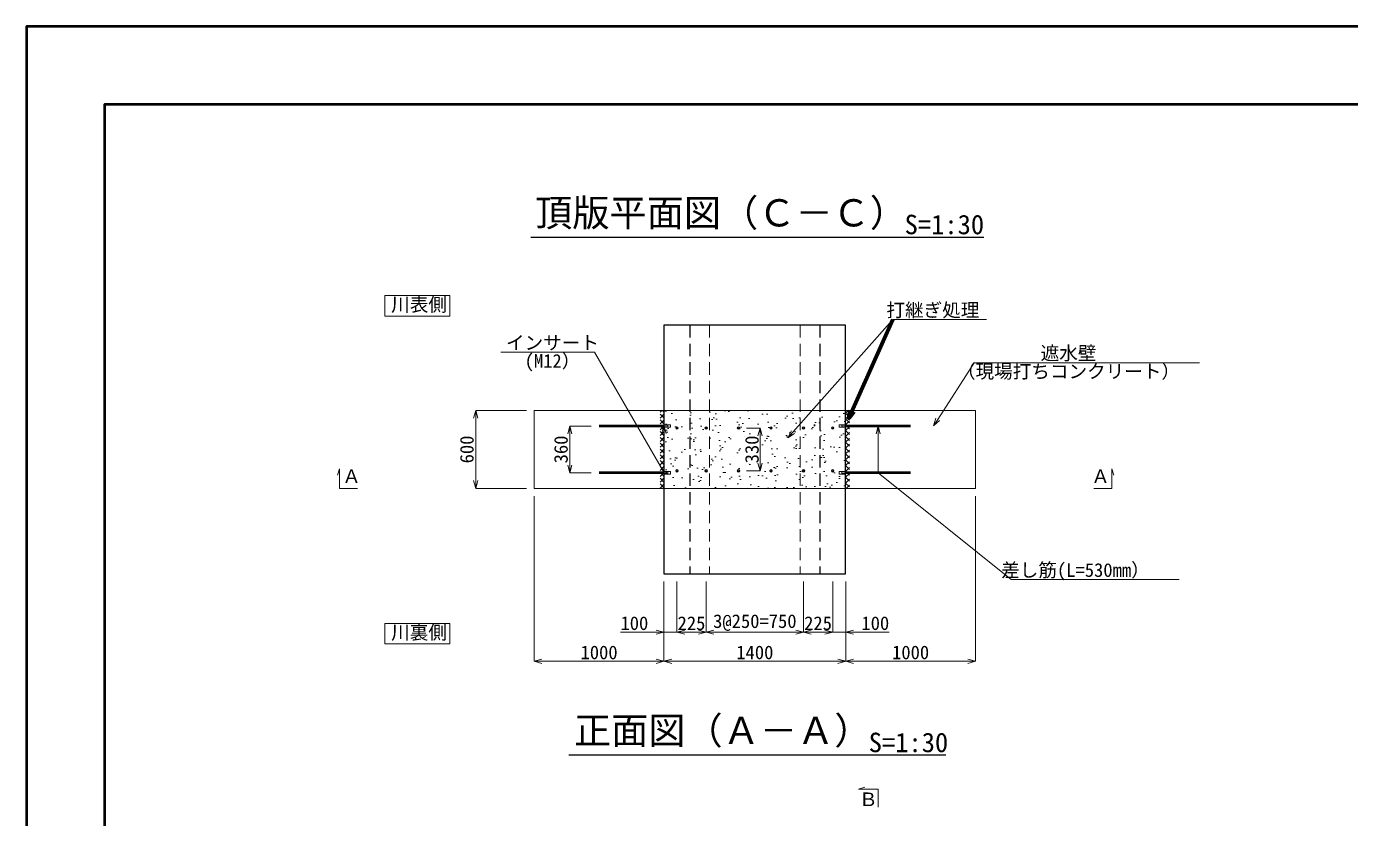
# Model space of a CAD drawing. Header units: millimetres. Extents: x 0 to 25230, y 0 to 17820.
# Drawn here: x 0 to 10200, y 11719 to 17820 of the extents above; entities that cross this region are included whole.
import ezdxf
from ezdxf import colors
from ezdxf.entities.mleader import LeaderData, LeaderLine
from ezdxf.enums import TextEntityAlignment as Align
from ezdxf.math import Vec2, Vec3

# ---------------------------------------------------------------- set-up
doc = ezdxf.new("R2010")
doc.units = ezdxf.units.MM
doc.header["$LTSCALE"] = 30
doc.linetypes.add('HIDDEN2', pattern=[4.7625, 3.175, -1.5875])
doc.layers.add('0タイトル', color=7, linetype='Continuous')
for name, color, linetype, lineweight in [('0寸法', 7, 'Continuous', 5), ('0文字', 41, 'Continuous', 5), ('1Pca-BOX', 3, 'Continuous', 25), ('1打継ぎ処理', 8, 'Continuous', 9), ('2現場打ち・増しコン', 1, 'HIDDEN2', 13), ('3インサート', 32, 'Continuous', 13), ('3差し筋', 71, 'Continuous', 25), ('4鉄筋補助', 8, 'Continuous', 5), ('D-TTL', 2, 'Continuous', 50)]:
    doc.layers.add(name, color=color, linetype=linetype, lineweight=lineweight)
doc.styles.get("Standard").update_dxf_attribs({"font": 'MS Gothic.ttf'})
doc.styles.add('寸法文字', font='MS Gothic.ttf')
doc.dimstyles.new('1／30', dxfattribs={"dimscale": 30, "dimtxt": 3.5, "dimasz": 2, "dimexe": 0, "dimexo": 2, "dimgap": 0.3, "dimtad": 1, "dimdec": 0, "dimzin": 1, "dimdsep": 46, "dimtxsty": '寸法文字', "dimblk": 'OPEN30', "dimcen": 2.5, "dimclrd": 256, "dimclre": 256, "dimclrt": 256, "dimadec": 0, "dimazin": 0, "dimtfac": 1, "dimtdec": 0, "dimtmove": 0, "dimatfit": 3, "dimldrblk": 'OPEN30', "dimfxl": 1, "dimlwd": -1, "dimlwe": -1, "dimarcsym": 0})
doc.dimstyles.get("Standard").update_dxf_attribs({"dimscale": 30, "dimtxt": 3.5, "dimasz": 2, "dimexe": 0, "dimexo": 2, "dimgap": 0.5, "dimtad": 1, "dimdec": 0, "dimzin": 1, "dimdsep": 46, "dimtxsty": '寸法文字', "dimblk": 'OPEN30', "dimcen": 2.5, "dimclrd": 256, "dimclre": 256, "dimclrt": 256, "dimadec": 0, "dimazin": 0, "dimtfac": 1, "dimtdec": 0, "dimtmove": 0, "dimatfit": 3, "dimldrblk": 'OPEN30', "dimfxl": 1, "dimlwd": -1, "dimlwe": -1, "dimarcsym": 0})
pattern_1 = [(135, (14280.6, -101250.602), (-22.45064, -22.45064), []), (225, (14280.6, -101250.602), (22.45064, -22.45064), [])]

# ---------------------------------------------------------------- blocks, each defined once
blk = doc.blocks.new('A$C357E2984')
at = {"layer": '3インサート'}
for p, q in [((-50, 9.5), (0, 9.5)), ((-50, -9.5), (-50, 9.5)), ((-30, 6.5), (0, 6.5)), ((-30, -6.5), (-30, 6.5)), ((0, 9.5), (0, -9.5)), ((0, -9.5), (-50, -9.5)), ((0, -6.5), (-30, -6.5))]:
    blk.add_line(p, q, dxfattribs=at)
blk = doc.blocks.new('_Open30')
at = {"color": 0, "linetype": 'ByBlock', "lineweight": -2}
for p, q in [((-1, 0.27), (0, 0)), ((0, 0), (-1, -0.27)), ((0, 0), (-1, 0))]:
    blk.add_line(p, q, dxfattribs=at)
blk = doc.blocks.new('*D35')
at = {"layer": '0寸法', "transparency": 16777216}
for p, q in [((5546, 14727), (5651, 14727)), ((5651, 14457), (5651, 14667)), ((5546, 14397), (5651, 14397))]:
    blk.add_line(p, q, dxfattribs=at)
at = {"layer": 'Defpoints', "color": 0, "transparency": 16777216}
for p in [(5486, 14727), (5651, 14727), (5486, 14397)]:
    blk.add_point(p, dxfattribs=at)
at = {"layer": '0寸法', "transparency": 16777216, "xscale": 60, "yscale": 60, "zscale": 60}
for p, rotation in [((5651, 14727), 90), ((5651, 14397), 270)]:
    blk.add_blockref('_Open30', p, dxfattribs=dict(at, rotation=rotation))
at = {"layer": '0寸法', "transparency": 16777216, "insert": (5589, 14562), "char_height": 105, "attachment_point": 5, "rotation": 90, "style": '寸法文字'}
blk.add_mtext('330', dxfattribs=at)
blk = doc.blocks.new('*D36')
at = {"layer": '0寸法', "transparency": 16777216}
for p, q in [((4351, 14742), (4186, 14742)), ((4186, 14682), (4186, 14442)), ((4351, 14382), (4186, 14382))]:
    blk.add_line(p, q, dxfattribs=at)
at = {"layer": 'Defpoints', "color": 0, "transparency": 16777216}
for p in [(4411, 14742), (4186, 14382), (4411, 14382)]:
    blk.add_point(p, dxfattribs=at)
at = {"layer": '0寸法', "transparency": 16777216, "xscale": 60, "yscale": 60, "zscale": 60}
for p, rotation in [((4186, 14742), 90), ((4186, 14382), 270)]:
    blk.add_blockref('_Open30', p, dxfattribs=dict(at, rotation=rotation))
at = {"layer": '0寸法', "transparency": 16777216, "insert": (4118, 14562), "char_height": 105, "attachment_point": 5, "rotation": 90, "style": '寸法文字'}
blk.add_mtext('360', dxfattribs=at)
blk = doc.blocks.new('*D37')
at = {"layer": '0寸法', "transparency": 16777216}
for p, q in [((3851, 14862), (3461, 14862)), ((3461, 14802), (3461, 14322)), ((3851, 14262), (3461, 14262))]:
    blk.add_line(p, q, dxfattribs=at)
at = {"layer": 'Defpoints', "color": 0, "transparency": 16777216}
for p in [(3911, 14862), (3461, 14262), (3911, 14262)]:
    blk.add_point(p, dxfattribs=at)
at = {"layer": '0寸法', "transparency": 16777216, "xscale": 60, "yscale": 60, "zscale": 60}
for p, rotation in [((3461, 14862), 90), ((3461, 14262), 270)]:
    blk.add_blockref('_Open30', p, dxfattribs=dict(at, rotation=rotation))
at = {"layer": '0寸法', "transparency": 16777216, "insert": (3393, 14562), "char_height": 105, "attachment_point": 5, "rotation": 90, "style": '寸法文字'}
blk.add_mtext('600', dxfattribs=at)
blk = doc.blocks.new('*D38')
at = {"layer": '0寸法', "transparency": 16777216}
for p, q in [((3911, 14202), (3911, 12930)), ((4911, 13545), (4911, 12930)), ((4851, 12930), (3971, 12930))]:
    blk.add_line(p, q, dxfattribs=at)
at = {"layer": 'Defpoints', "color": 0, "transparency": 16777216}
for p in [(3911, 14262), (4911, 13605), (3911, 12930)]:
    blk.add_point(p, dxfattribs=at)
at = {"layer": '0寸法', "transparency": 16777216, "xscale": 60, "yscale": 60, "zscale": 60, "rotation": 180}
blk.add_blockref('_Open30', (3911, 12930), dxfattribs=at)
at = {"layer": '0寸法', "transparency": 16777216, "xscale": 60, "yscale": 60, "zscale": 60}
blk.add_blockref('_Open30', (4911, 12930), dxfattribs=at)
at = {"layer": '0寸法', "transparency": 16777216, "insert": (4411, 12998), "char_height": 105, "attachment_point": 5, "style": '寸法文字'}
blk.add_mtext('1000', dxfattribs=at)
blk = doc.blocks.new('*D39')
at = {"layer": '0寸法', "transparency": 16777216}
for p, q in [((7311, 14202), (7311, 12930)), ((6311, 13545), (6311, 12930)), ((7251, 12930), (6371, 12930))]:
    blk.add_line(p, q, dxfattribs=at)
at = {"layer": 'Defpoints', "color": 0, "transparency": 16777216}
for p in [(7311, 14262), (6311, 13605), (6311, 12930)]:
    blk.add_point(p, dxfattribs=at)
at = {"layer": '0寸法', "transparency": 16777216, "xscale": 60, "yscale": 60, "zscale": 60, "rotation": 180}
blk.add_blockref('_Open30', (6311, 12930), dxfattribs=at)
at = {"layer": '0寸法', "transparency": 16777216, "xscale": 60, "yscale": 60, "zscale": 60}
blk.add_blockref('_Open30', (7311, 12930), dxfattribs=at)
at = {"layer": '0寸法', "transparency": 16777216, "insert": (6811, 12998), "char_height": 105, "attachment_point": 5, "style": '寸法文字'}
blk.add_mtext('1000', dxfattribs=at)
blk = doc.blocks.new('*D40')
at = {"layer": '0寸法', "transparency": 16777216}
for p, q in [((4911, 13545), (4911, 12930)), ((6311, 13545), (6311, 12930)), ((6251, 12930), (4971, 12930))]:
    blk.add_line(p, q, dxfattribs=at)
at = {"layer": 'Defpoints', "color": 0, "transparency": 16777216}
for p in [(4911, 13605), (6311, 13605), (4911, 12930)]:
    blk.add_point(p, dxfattribs=at)
at = {"layer": '0寸法', "transparency": 16777216, "xscale": 60, "yscale": 60, "zscale": 60, "rotation": 180}
blk.add_blockref('_Open30', (4911, 12930), dxfattribs=at)
at = {"layer": '0寸法', "transparency": 16777216, "xscale": 60, "yscale": 60, "zscale": 60}
blk.add_blockref('_Open30', (6311, 12930), dxfattribs=at)
at = {"layer": '0寸法', "transparency": 16777216, "insert": (5611, 12998), "char_height": 105, "attachment_point": 5, "style": '寸法文字'}
blk.add_mtext('1400', dxfattribs=at)
blk = doc.blocks.new('*D41')
at = {"layer": '0寸法', "transparency": 16777216}
for p, q in [((5236, 13545), (5236, 13155)), ((5986, 13545), (5986, 13155)), ((5296, 13155), (5926, 13155))]:
    blk.add_line(p, q, dxfattribs=at)
at = {"layer": 'Defpoints', "color": 0, "transparency": 16777216}
for p in [(5236, 13605), (5986, 13605), (5986, 13155)]:
    blk.add_point(p, dxfattribs=at)
at = {"layer": '0寸法', "transparency": 16777216, "xscale": 60, "yscale": 60, "zscale": 60, "rotation": 180}
blk.add_blockref('_Open30', (5236, 13155), dxfattribs=at)
at = {"layer": '0寸法', "transparency": 16777216, "xscale": 60, "yscale": 60, "zscale": 60}
blk.add_blockref('_Open30', (5986, 13155), dxfattribs=at)
at = {"layer": '0寸法', "transparency": 16777216, "insert": (5611, 13228), "char_height": 105, "attachment_point": 5, "style": '寸法文字'}
blk.add_mtext('3@250=750', dxfattribs=at)
blk = doc.blocks.new('*D42')
at = {"layer": '0寸法', "transparency": 16777216}
for p, q in [((4911, 13545), (4911, 13155)), ((5011, 13545), (5011, 13155)), ((4851, 13155), (4575, 13155)), ((5011, 13155), (4911, 13155)), ((5071, 13155), (5131, 13155))]:
    blk.add_line(p, q, dxfattribs=at)
at = {"layer": 'Defpoints', "color": 0, "transparency": 16777216}
for p in [(4911, 13605), (5011, 13605), (4911, 13155)]:
    blk.add_point(p, dxfattribs=at)
at = {"layer": '0寸法', "transparency": 16777216, "xscale": 60, "yscale": 60, "zscale": 60}
blk.add_blockref('_Open30', (4911, 13155), dxfattribs=at)
at = {"layer": '0寸法', "transparency": 16777216, "xscale": 60, "yscale": 60, "zscale": 60, "rotation": 180}
blk.add_blockref('_Open30', (5011, 13155), dxfattribs=at)
at = {"layer": '0寸法', "transparency": 16777216, "insert": (4683, 13223), "char_height": 105, "attachment_point": 5, "style": '寸法文字'}
blk.add_mtext('100', dxfattribs=at)
blk = doc.blocks.new('*D43')
at = {"layer": '0寸法', "transparency": 16777216}
for p, q in [((6211, 13545), (6211, 13155)), ((6311, 13545), (6311, 13155)), ((6151, 13155), (6091, 13155)), ((6211, 13155), (6311, 13155)), ((6371, 13155), (6647, 13155))]:
    blk.add_line(p, q, dxfattribs=at)
at = {"layer": 'Defpoints', "color": 0, "transparency": 16777216}
for p in [(6211, 13605), (6311, 13605), (6311, 13155)]:
    blk.add_point(p, dxfattribs=at)
at = {"layer": '0寸法', "transparency": 16777216, "xscale": 60, "yscale": 60, "zscale": 60}
blk.add_blockref('_Open30', (6211, 13155), dxfattribs=at)
at = {"layer": '0寸法', "transparency": 16777216, "xscale": 60, "yscale": 60, "zscale": 60, "rotation": 180}
blk.add_blockref('_Open30', (6311, 13155), dxfattribs=at)
at = {"layer": '0寸法', "transparency": 16777216, "insert": (6539, 13223), "char_height": 105, "attachment_point": 5, "style": '寸法文字'}
blk.add_mtext('100', dxfattribs=at)
blk = doc.blocks.new('*D44')
at = {"layer": '0寸法', "transparency": 16777216}
for p, q in [((5011, 13545), (5011, 13155)), ((5236, 13545), (5236, 13155)), ((5176, 13155), (5071, 13155))]:
    blk.add_line(p, q, dxfattribs=at)
at = {"layer": 'Defpoints', "color": 0, "transparency": 16777216}
for p in [(5011, 13605), (5236, 13605), (5011, 13155)]:
    blk.add_point(p, dxfattribs=at)
at = {"layer": '0寸法', "transparency": 16777216, "xscale": 60, "yscale": 60, "zscale": 60, "rotation": 180}
blk.add_blockref('_Open30', (5011, 13155), dxfattribs=at)
at = {"layer": '0寸法', "transparency": 16777216, "xscale": 60, "yscale": 60, "zscale": 60}
blk.add_blockref('_Open30', (5236, 13155), dxfattribs=at)
at = {"layer": '0寸法', "transparency": 16777216, "insert": (5123, 13223), "char_height": 105, "attachment_point": 5, "style": '寸法文字'}
blk.add_mtext('225', dxfattribs=at)
blk = doc.blocks.new('*D45')
at = {"layer": '0寸法', "transparency": 16777216}
for p, q in [((5986, 13545), (5986, 13155)), ((6211, 13545), (6211, 13155)), ((6046, 13155), (6151, 13155))]:
    blk.add_line(p, q, dxfattribs=at)
at = {"layer": 'Defpoints', "color": 0, "transparency": 16777216}
for p in [(5986, 13605), (6211, 13605), (6211, 13155)]:
    blk.add_point(p, dxfattribs=at)
at = {"layer": '0寸法', "transparency": 16777216, "xscale": 60, "yscale": 60, "zscale": 60, "rotation": 180}
blk.add_blockref('_Open30', (5986, 13155), dxfattribs=at)
at = {"layer": '0寸法', "transparency": 16777216, "xscale": 60, "yscale": 60, "zscale": 60}
blk.add_blockref('_Open30', (6211, 13155), dxfattribs=at)
at = {"layer": '0寸法', "transparency": 16777216, "insert": (6098, 13223), "char_height": 105, "attachment_point": 5, "style": '寸法文字'}
blk.add_mtext('225', dxfattribs=at)

msp = doc.modelspace()

# ---------------------------------------------------------------- hatches: boundary and pattern name
at = {"layer": '1打継ぎ処理'}
h = msp.add_hatch(dxfattribs=at)
h.set_pattern_fill('ANSI37', color=256, scale=10, angle=90)
h.set_pattern_definition(pattern_1)
h.paths.add_polyline_path([(4880.6, 14862.03), (4880.6, 14262.03), (4910.6, 14262.03), (4910.6, 14862.03)])
h = msp.add_hatch(dxfattribs=at)
h.set_pattern_fill('AR-SAND', color=256, scale=3, angle=90)
h.set_pattern_definition([(127.5, (14280.6, -101250.6), (-146.82397, -4.8001), [0, -115.824, 0, -129.54, 0, -123.825]), (97.5, (14280.6, -101250.6), (-215.04753, 134.857), [0, -62.484, 0, -104.394, 0, -40.005]), (57.5, (14280.6, -101344.33), (-0.43116, 237.29771), [0, -38.1, 0, -137.16, 0, -179.07]), (47.5, (14280.6, -101344.33), (-66.8788, 229.06694), [0, -19.05, 0, -89.916, 0, -102.87])])
h.paths.add_polyline_path([(4910.6, 14862.03), (4910.6, 14262.03), (6310.6, 14262.03), (6310.6, 14862.03)])
h = msp.add_hatch(dxfattribs=at)
h.set_pattern_fill('ANSI37', color=256, scale=10, angle=90)
h.set_pattern_definition(pattern_1)
h.paths.add_polyline_path([(6340.6, 14862.03), (6340.6, 14262.03), (6310.6, 14262.03), (6310.6, 14862.03)])

# ---------------------------------------------------------------- linework, layer by layer
at = {"layer": '0タイトル'}
for p, q in [((3884.23, 16195.93), (7375.86, 16195.93)), ((4177.69, 12208.49), (7082.41, 12208.49))]:
    msp.add_line(p, q, dxfattribs=at)
at = {"layer": '0文字'}
for points in [[(2760.6, 15748.33), (3260.6, 15748.33), (3260.6, 15589.88), (2760.6, 15589.88)], [(2760.6, 13222.59), (3260.6, 13222.59), (3260.6, 13064.14), (2760.6, 13064.14)]]:
    msp.add_lwpolyline(points, close=True, dxfattribs=at)
for points in [[(2549.7, 14262.03), (2410.6, 14262.03), (2410.6, 14412.61), (2395.93, 14364.14)], [(8221.5, 14262.03), (8360.6, 14262.03), (8360.6, 14412.61), (8375.26, 14364.14)], [(6560.6, 11806.77), (6560.6, 11945.87), (6410.02, 11945.87), (6458.49, 11960.53)]]:
    msp.add_lwpolyline(points, dxfattribs=at)
at = {"layer": '1Pca-BOX', "linetype": 'HIDDEN2'}
for p, q in [((5110.6, 15519.03), (5110.6, 13605.03)), ((6110.6, 15519.03), (6110.6, 13605.03))]:
    msp.add_line(p, q, dxfattribs=at)
at = {"layer": '1Pca-BOX', "linetype": 'HIDDEN2', "lineweight": 9}
for p, q in [((5260.6, 15519.03), (5260.6, 13605.03)), ((5960.6, 15519.03), (5960.6, 13605.03))]:
    msp.add_line(p, q, dxfattribs=at)
at = {"layer": '1Pca-BOX'}
msp.add_lwpolyline([(4910.6, 13605.03), (6310.6, 13605.03), (6310.6, 15519.03), (4910.6, 15519.03)], close=True, dxfattribs=at)
at = {"layer": '1打継ぎ処理'}
for p, q in [((4910.6, 14862.03), (6310.6, 14862.03)), ((4910.6, 14262.03), (6310.6, 14262.03))]:
    msp.add_line(p, q, dxfattribs=at)
at = {"layer": '2現場打ち・増しコン', "linetype": 'ByBlock'}
for points in [[(4910.6, 14262.03), (3910.6, 14262.03), (3910.6, 14862.03), (4910.6, 14862.03)], [(6310.6, 14262.03), (7310.6, 14262.03), (7310.6, 14862.03), (6310.6, 14862.03)]]:
    msp.add_lwpolyline(points, dxfattribs=at)
at = {"layer": '3インサート'}
for centre, radius in [((5010.6, 14727.03), 9.5), ((5010.6, 14727.03), 6), ((5235.6, 14727.03), 9.5), ((5235.6, 14727.03), 6), ((5485.6, 14727.03), 9.5), ((5485.6, 14727.03), 6), ((5735.6, 14727.03), 9.5), ((5735.6, 14727.03), 6), ((5985.6, 14727.03), 9.5), ((5985.6, 14727.03), 6), ((6210.6, 14727.03), 9.5), ((6210.6, 14727.03), 6), ((5010.6, 14397.03), 9.5), ((5010.6, 14397.03), 6), ((5235.6, 14397.03), 9.5), ((5235.6, 14397.03), 6), ((5485.6, 14397.03), 9.5), ((5485.6, 14397.03), 6), ((5735.6, 14397.03), 9.5), ((5735.6, 14397.03), 6), ((5985.6, 14397.03), 9.5), ((5985.6, 14397.03), 6), ((6210.6, 14397.03), 9.5), ((6210.6, 14397.03), 6)]:
    msp.add_circle(centre, radius, dxfattribs=at)
at = {"layer": '3差し筋'}
for p, q in [((4910.6, 14742.03), (4410.6, 14742.03)), ((6310.6, 14742.03), (6810.6, 14742.03)), ((4910.6, 14382.03), (4410.6, 14382.03)), ((6310.6, 14382.03), (6810.6, 14382.03))]:
    msp.add_line(p, q, dxfattribs=at)
at = {"layer": '4鉄筋補助'}
for p, q in [((4910.6, 14748.53), (4410.6, 14748.53)), ((4910.6, 14735.53), (4410.6, 14735.53)), ((6310.6, 14748.53), (6810.6, 14748.53)), ((6310.6, 14735.53), (6810.6, 14735.53)), ((4910.6, 14388.53), (4410.6, 14388.53)), ((6310.6, 14388.53), (6810.6, 14388.53)), ((4910.6, 14375.53), (4410.6, 14375.53)), ((6310.6, 14375.53), (6810.6, 14375.53))]:
    msp.add_line(p, q, dxfattribs=at)
at = {"layer": 'D-TTL'}
for points in [[(0, 0), (25230, 0), (25230, 17820), (0, 17820)], [(600, 600), (24630, 600), (24630, 17220), (600, 17220)]]:
    msp.add_lwpolyline(points, close=True, dxfattribs=at)

# ---------------------------------------------------------------- block references
at = {"layer": '3インサート', "rotation": 180}
for p in [(4910.6, 14742.03), (4910.6, 14382.03)]:
    msp.add_blockref('A$C357E2984', p, dxfattribs=at)
at = {"layer": '3インサート', "xscale": -1, "rotation": 180}
for p in [(6310.6, 14742.03), (6310.6, 14382.03)]:
    msp.add_blockref('A$C357E2984', p, dxfattribs=at)

# ---------------------------------------------------------------- texts
at = {"layer": '0タイトル', "style": '寸法文字'}
for s, p in [('頂版平面図（Ｃ－Ｃ）', (5350.74, 16216.48)), ('正面図（Ａ－Ａ）', (5363.4, 12229.03))]:
    msp.add_text(s, height=210, dxfattribs=at).set_placement(p, align=Align.BOTTOM_CENTER)
for p in [(6765.02, 16219.73), (6488.34, 12230.24)]:
    msp.add_text('S=1:30', height=150, dxfattribs=at).set_placement(p)
at = {"layer": '0文字'}
for s, p in [('川表側', (2809.36, 15625.45)), ('Ａ', (2432.35, 14302.33)), ('Ａ', (8202.4, 14302.33)), ('川裏側', (2809.36, 13099.71)), ('Ｂ', (6413.67, 11814.43))]:
    msp.add_text(s, height=105, dxfattribs=at).set_placement(p)

# ---------------------------------------------------------------- dimensions: what is measured, and where the dimension line sits
at = {"layer": '0寸法'}
for base, p1, p2, angle, dimstyle, picture, middle in [((3460.6, 14262.03), (3910.6, 14862.03), (3910.6, 14262.03), 270, 'standard', '*D37', (3393.1, 14562.03)), ((4185.6, 14382.03), (4410.6, 14742.03), (4410.6, 14382.03), 90, 'standard', '*D36', (4118.1, 14562.03)), ((5650.6, 14727.03), (5485.6, 14397.03), (5485.6, 14727.03), 90, '1／30', '*D35', (5589.1, 14562.03))]:
    dim = msp.add_linear_dim(base=base, p1=p1, p2=p2, angle=angle, dimstyle=dimstyle, dxfattribs=at)
    dim.commit()
    dim.dimension.update_dxf_attribs({"geometry": picture, "text_midpoint": middle})
for base, p1, p2, picture, middle in [((3910.6, 12930.03), (4910.6, 13605.03), (3910.6, 14262.03), '*D38', (4410.6, 12997.53)), ((6310.6, 12930.03), (7310.6, 14262.03), (6310.6, 13605.03), '*D39', (6810.6, 12997.53)), ((4910.6, 12930.03), (6310.6, 13605.03), (4910.6, 13605.03), '*D40', (5610.6, 12997.53)), ((5010.6, 13155.03), (5235.6, 13605.03), (5010.6, 13605.03), '*D44', (5123.1, 13222.53)), ((6210.6, 13155.03), (5985.6, 13605.03), (6210.6, 13605.03), '*D45', (6098.1, 13222.53))]:
    dim = msp.add_linear_dim(base=base, p1=p1, p2=p2, dimstyle='standard', dxfattribs=at)
    dim.commit()
    dim.dimension.update_dxf_attribs({"geometry": picture, "text_midpoint": middle})
dim = msp.add_linear_dim(base=(4910.6, 13155.03), p1=(5010.6, 13605.03), p2=(4910.6, 13605.03), dimstyle='standard', dxfattribs=at)
dim.commit()
dim.dimension.update_dxf_attribs({"geometry": '*D42', "text_midpoint": (4682.59, 13155.03), "dimtype": 160})
dim = msp.add_linear_dim(base=(5985.6, 13155.03), p1=(5235.6, 13605.03), p2=(5985.6, 13605.03), text='3@250=<>', dimstyle='standard', dxfattribs=at)
dim.commit()
dim.dimension.update_dxf_attribs({"geometry": '*D41', "text_midpoint": (5610.6, 13228.12)})
dim = msp.add_linear_dim(base=(6310.6, 13155.03), p1=(6210.6, 13605.03), p2=(6310.6, 13605.03), angle=180, dimstyle='standard', dxfattribs=at)
dim.commit()
dim.dimension.update_dxf_attribs({"geometry": '*D43', "text_midpoint": (6538.61, 13155.03), "dimtype": 160})

# ---------------------------------------------------------------- leaders
at = {"layer": '0文字'}
msp.add_leader([(6334.27, 14804.09), (6672.87, 15562.14)], dimstyle='standard', override={"dimasz": 2, "dimgap": 0.5, "dimtad": 1, "dimtxsty": '寸法文字', "dimclrd": 256, "dimldrblk": 'Open30', "dimfxl": 0.5, "dimlwd": 65535}, dxfattribs=at)
ml = msp.add_multileader_mtext('Standard', dxfattribs=at)
ml.set_content('打継ぎ処理', color=256, style='寸法文字')
ml.set_leader_properties(color=256, linetype='ByLayer', lineweight=-1)
ml.set_arrow_properties(name='OPEN30')
ml.build(insert=Vec2(0, 0))
ml.multileader.update_dxf_attribs({"text_left_attachment_type": 6, "text_right_attachment_type": 6, "dogleg_length": 0, "arrow_head_size": 60, "scale": 30})
ctx = ml.context
ctx.base_point, ctx.scale, ctx.char_height, ctx.arrow_head_size, ctx.landing_gap_size, ctx.plane_origin = Vec3(6672.87, 15562.14), 30, 105, 60, 0, Vec3(3533.73, 15186.79)
ctx.left_attachment, ctx.right_attachment, ctx.text_align_type = 6, 6, 2
notes = []
notes.append((ctx, [(0, (1, 1, 0), (6672.87, 15562.14), (1, 0), 0, [(1, [(5865.14, 14650.41)], 0, [])])]))
ctx.mtext.insert, ctx.mtext.alignment, ctx.mtext.line_spacing_factor, ctx.mtext.flow_direction = Vec3(7340.71, 15688.14), 3, 0.8, 5
ml = msp.add_multileader_mtext('Standard', dxfattribs=at)
ml.set_content('インサート\\P(M12）', color=256, style='寸法文字')
ml.set_leader_properties(color=256, linetype='ByLayer', lineweight=-1)
ml.set_arrow_properties(name='OPEN30')
ml.build(insert=Vec2(0, 0))
ml.multileader.update_dxf_attribs({"text_left_attachment_type": 6, "text_right_attachment_type": 6, "dogleg_length": 0, "arrow_head_size": 60, "scale": 30})
ctx = ml.context
ctx.base_point, ctx.scale, ctx.char_height, ctx.arrow_head_size, ctx.landing_gap_size, ctx.plane_origin = Vec3(3727.42, 15310.47), 30, 105, 60, 0, Vec3(7482.2, 14788.44)
ctx.left_attachment, ctx.right_attachment, ctx.text_align_type = 6, 6, 1
notes.append((ctx, [(1, (1, 1, 0), (4376.61, 15310.47), (-1, 0), 0, [(1, [(4910.6, 14746.06), (4910.6, 14386.06)], 0, [])])]))
ctx.mtext.insert, ctx.mtext.alignment, ctx.mtext.line_spacing_factor, ctx.mtext.flow_direction = Vec3(4052.02, 15436.47), 2, 0.8, 5
ml = msp.add_multileader_mtext('Standard', dxfattribs=at)
ml.set_content('遮水壁\\P（現場打ちコンクリート）', color=256, style='寸法文字')
ml.set_leader_properties(color=256, linetype='ByLayer', lineweight=-1)
ml.set_arrow_properties(name='OPEN30')
ml.build(insert=Vec2(0, 0))
ml.multileader.update_dxf_attribs({"text_left_attachment_type": 6, "text_right_attachment_type": 6, "dogleg_length": 0, "arrow_head_size": 60, "scale": 30})
ctx = ml.context
ctx.base_point, ctx.scale, ctx.char_height, ctx.arrow_head_size, ctx.landing_gap_size, ctx.plane_origin = Vec3(7301.55, 15230.14), 30, 105, 60, 0, Vec3(10964.65, 14708.12)
ctx.left_attachment, ctx.right_attachment, ctx.text_align_type = 6, 6, 1
notes.append((ctx, [(0, (1, 1, 0), (7301.55, 15230.14), (1, 0), 0, [(0, [(6986.98, 14743.45)], 0, [])])]))
ctx.mtext.insert, ctx.mtext.alignment, ctx.mtext.line_spacing_factor, ctx.mtext.flow_direction = Vec3(8027.22, 15356.14), 2, 0.8, 5
ml = msp.add_multileader_mtext('Standard', dxfattribs=at)
ml.set_content('差し筋(L=530mm）', color=256, style='寸法文字')
ml.set_leader_properties(color=256, linetype='ByLayer', lineweight=-1)
ml.set_arrow_properties(name='OPEN30')
ml.build(insert=Vec2(0, 0))
ml.multileader.update_dxf_attribs({"text_left_attachment_type": 6, "text_right_attachment_type": 6, "dogleg_length": 0, "arrow_head_size": 60, "scale": 30})
ctx = ml.context
ctx.base_point, ctx.scale, ctx.char_height, ctx.arrow_head_size, ctx.landing_gap_size, ctx.plane_origin = Vec3(7585.7, 13559.75), 30, 105, 60, 0, Vec3(11103.42, 13037.73)
ctx.left_attachment, ctx.right_attachment, ctx.text_align_type = 6, 6, 1
notes.append((ctx, [(0, (1, 1, 0), (7585.7, 13559.75), (1, 0), 0, [(1, [(6560.6, 14742.03), (6560.6, 14382.03)], 0, [])])]))
ctx.mtext.insert, ctx.mtext.alignment, ctx.mtext.line_spacing_factor, ctx.mtext.flow_direction = Vec3(8080.86, 13685.75), 2, 0.8, 5
for ctx, leaders in notes:
    for number, flags, end, landing, length, lines in leaders:
        leader = LeaderData()
        leader.index, (leader.has_last_leader_line, leader.has_dogleg_vector, leader.attachment_direction) = number, flags
        leader.last_leader_point, leader.dogleg_vector, leader.dogleg_length = Vec3(end), Vec3(landing), length
        for number, points, colour, breaks in lines:
            line = LeaderLine()
            line.index, line.vertices, line.color, line.breaks = number, Vec3.list(points), colors.encode_raw_color(colour), breaks
            leader.lines.append(line)
        ctx.leaders.append(leader)

doc.saveas('drawing.dxf')
